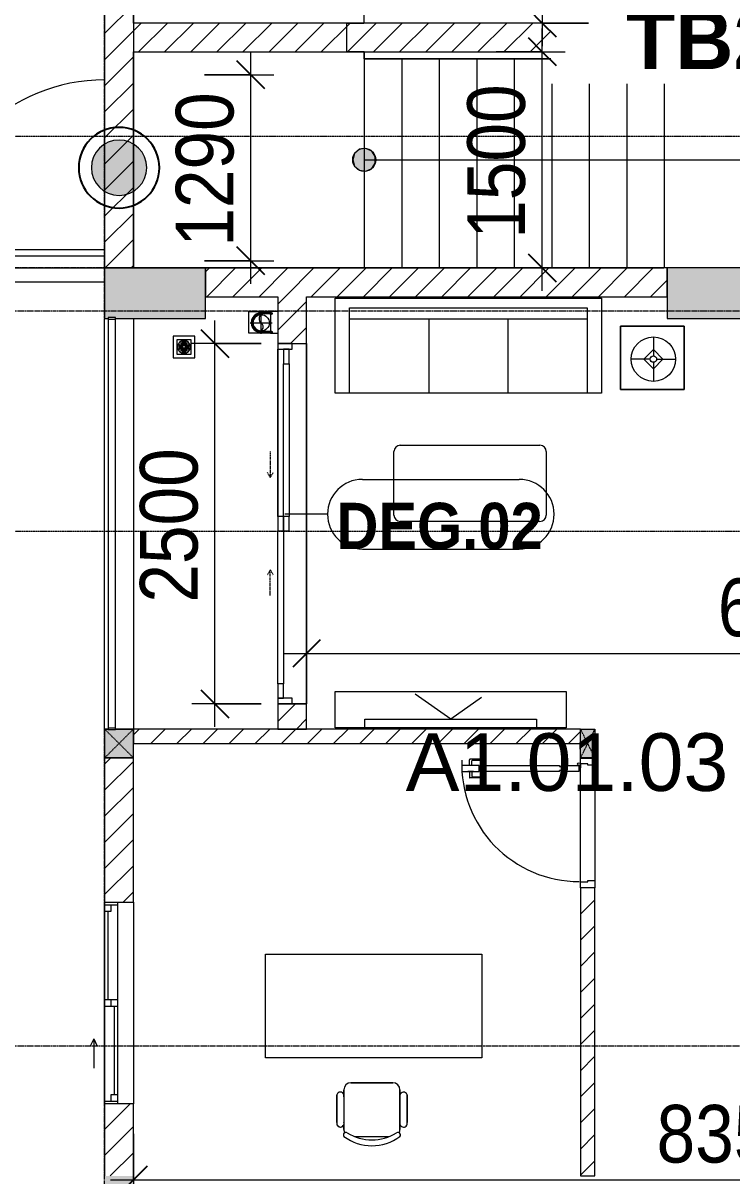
# Model space of a CAD drawing. Header units: millimetres. Extents: x 962 to 241049, y -15958 to 84407.
# Drawn here: x 96266 to 101181, y 27537 to 35536 of the extents above; entities that cross this region are included whole.
import ezdxf

# ---------------------------------------------------------------- set-up
doc = ezdxf.new("R2010")
doc.units = ezdxf.units.MM
for name, pattern in [('Dash', [6, 3, -3]), ('Dash Dot 3_16_', [7.9375, 4.7625, -1.5875, 0, -1.5875]), ('Grid Line', [22.225, 12.7, -3.175, 3.175, -3.175]), ('IMPORT-CENTER _3_', [10.16, 6.35, -1.27, 1.27, -1.27]), ('Overhead', [3.96875, 2.38125, -1.5875])]:
    doc.linetypes.add(name, pattern=pattern)
for name, color, linetype, lineweight in [('0-1', 7, 'Continuous', 5), ('A-ANNO-DIMS', 211, 'Continuous', 9), ('A-ANNO-DIMS-160', 211, 'Continuous', 9), ('A-ANNO-NOTE', 131, 'Continuous', 9), ('A-ANNO-NOTE-1', 131, 'Continuous', 25), ('A-AREA-IDEN', 2, 'Continuous', 9), ('A-DETL-GENF-1', 9, 'Continuous', 9), ('A-DETL-GENF-2', 1, 'Continuous', 9), ('A-DOOR', 31, 'Continuous', 9), ('A-DOOR-1', 254, 'Continuous', 9), ('A-DOOR-2', 9, 'Continuous', 9), ('A-DOOR-3', 1, 'Continuous', 9), ('A-DOOR-FRAM', 31, 'Continuous', 9), ('A-DOOR-HDLN', 31, 'Dash', 9), ('A-DOOR-IDEN', 31, 'Continuous', 9), ('A-FLOR', 192, 'Continuous', 9), ('A-FLOR-2', 9, 'Continuous', 9), ('A-FLOR-HRAL', 11, 'Continuous', 9), ('A-GLAZ', 151, 'Continuous', 9), ('A-WALL', 113, 'Continuous', 9), ('A-WALL-1', 253, 'Continuous', 18), ('A-WALL-2', 9, 'Continuous', 9), ('A-WALL-3', 113, 'Continuous', 18), ('A-WALL-PATT-1', 10, 'Continuous', 9), ('A-WALL-PATT-2', 111, 'Continuous', 9), ('G-ANNO-SYMB-1', 111, 'Dash Dot 3_16_', 18), ('G-ANNO-TEXT-1', 7, 'Continuous', 9), ('G-IMPT', 8, 'Continuous', 9), ('G-IMPT-2', 8, 'IMPORT-CENTER _3_', 9), ('I-FURN', 30, 'Continuous', 9), ('I-FURN-1', 254, 'Continuous', 9), ('M-EQPM', 50, 'Continuous', 9), ('S-COLS', 52, 'Continuous', 9), ('S-COLS-1', 52, 'Continuous', 5), ('S-COLS-2', 7, 'Continuous', 18), ('S-COLS-4', 254, 'Continuous', 9), ('S-COLS-5', 253, 'Continuous', 18), ('S-COLS-6', 52, 'Continuous', 18), ('S-COLS-7', 52, 'Dash', 9), ('S-COLS-HDLN', 52, 'Dash', 9), ('S-COLS-HDLN-1', 9, 'Dash', 9), ('S-GRID-1', 1, 'Grid Line', 9), ('S-STRS', 31, 'Continuous', 9), ('S-STRS-ANNO', 31, 'Continuous', 9), ('S-STRS-MBND', 31, 'Overhead', 9)]:
    doc.layers.add(name, color=color, linetype=linetype, lineweight=lineweight)
doc.styles.add('Arial_11', font='arial_0.ttf', dxfattribs={"height": 400})
doc.styles.add('Arial_B_4', font='arialbd_0.ttf', dxfattribs={"height": 400})
doc.styles.add('Arial_B_5', font='arialbd_0.ttf', dxfattribs={"width": 0.9, "height": 320})
doc.styles.add('UTM Avo', font='UTM Avo.ttf', dxfattribs={"width": 0.9, "height": 400})
doc.dimstyles.new('1_Dim_chi_tiet_2_5', dxfattribs={"dimscale": 304.8, "dimtxt": 399.720379, "dimasz": 0.629921, "dimexe": 0.524934, "dimexo": 0.0625, "dimgap": 0.052493, "dimtad": 1, "dimdec": 0, "dimrnd": 5, "dimzin": 0, "dimdsep": 46, "dimtxsty": 'UTM Avo', "dimblk1": 'OBLIQUE', "dimblk2": 'OBLIQUE', "dimsah": 1, "dimcen": 0.09, "dimdle": 0.524934, "dimazin": 0, "dimtfac": 1, "dimtdec": 4, "dimtix": 1, "dimtmove": 0, "dimatfit": 3, "dimfxl": 1.049869, "dimfxlon": 1, "dimtvp": 1, "dimtolj": 1, "dimtzin": 0, "dimarcsym": 2})
doc.dimstyles.new('1_Dim_chi_tiet_2_5_1', dxfattribs={"dimscale": 304.8, "dimtxt": 399.720379, "dimasz": 0.629921, "dimexe": 0.524934, "dimexo": 0.0625, "dimgap": 0.052493, "dimtad": 1, "dimdec": 0, "dimrnd": 5, "dimzin": 0, "dimdsep": 46, "dimtxsty": 'UTM Avo', "dimblk1": 'OBLIQUE', "dimblk2": 'OBLIQUE', "dimsah": 1, "dimcen": 0.09, "dimdle": 0.524934, "dimazin": 0, "dimtfac": 1, "dimtdec": 4, "dimtix": 1, "dimtmove": 0, "dimatfit": 3, "dimfxl": 1.049869, "dimfxlon": 1, "dimtvp": 1, "dimtolj": 1, "dimtzin": 0, "dimarcsym": 2})
pattern_1 = [(45, (0, 0), (-90.50967, 90.50967), [])]
pattern_2 = [(45, (63179.03, 0), (-90.50967, 90.50967), [])]

# ---------------------------------------------------------------- blocks, each defined once
blk = doc.blocks.new('NCV_TKTC_KET CAU_rvt-1-TKCS_MB TẦNG 1')
at = {"layer": 'S-COLS-1'}
for points in [[(34352.6, 33486.9), (34352.6, 33836.9), (33652.6, 33836.9), (33652.6, 33486.9), (33677.6, 33486.9), (33677.6, 33491.9), (33727.6, 33491.9), (33727.6, 33486.9)], [(38852.6, 33486.9), (38852.6, 33836.9), (37552.6, 33836.9), (37552.6, 33486.9), (38383.3, 33486.9)]]:
    blk.add_hatch(color=256, dxfattribs=at).paths.add_polyline_path(points)
at = {"layer": 'S-COLS-2'}
for p, q in [((33652.6, 33836.9), (33652.6, 33486.9)), ((34352.6, 33836.9), (33652.6, 33836.9)), ((34352.6, 33486.9), (34352.6, 33836.9)), ((37552.6, 33836.9), (37552.6, 33486.9)), ((38852.6, 33836.9), (37552.6, 33836.9)), ((33652.6, 33486.9), (33677.6, 33486.9)), ((33727.6, 33486.9), (34352.6, 33486.9)), ((37552.6, 33486.9), (38852.6, 33486.9))]:
    blk.add_line(p, q, dxfattribs=at)
blk = doc.blocks.new('DOOR_CW_01 CANH MO-PANEL KINH - DIW_01-900x2200-CỬA GỖ VÂN LAMINATE-553375-TKCS_MB TẦNG 1')
at = {"layer": 'A-DETL-GENF-1'}
for p, q in [((-397, -182), (-397, -62)), ((-397, -62), (-357, -62)), ((-357, -62), (-357, -182)), ((-357, -182), (-397, -182)), ((-397, -196), (-391, -196)), ((-397, -738), (-397, -196)), ((-391, -196), (-391, -182)), ((-391, -182), (-363, -182)), ((-363, -182), (-363, -196)), ((-357, -196), (-363, -196)), ((-357, -196), (-357, -738)), ((-433.9, -711.2), (-427.3, -715.8)), ((-320.1, -711.2), (-326.7, -715.8)), ((-442, -737), (-442, -816.5)), ((-434, -799.5), (-434, -737)), ((-399, -792.2), (-399, -831.8)), ((-397, -792.2), (-399, -792.2)), ((-397, -738), (-391, -738)), ((-357, -752), (-397, -752)), ((-397, -752), (-397, -872)), ((-397, -792.2), (-397, -831.8)), ((-391, -752), (-391, -738)), ((-363, -752), (-391, -752)), ((-357, -738), (-363, -738)), ((-363, -738), (-363, -752)), ((-357, -872), (-357, -752)), ((-357, -792.2), (-357, -831.8)), ((-357, -792.2), (-355, -792.2)), ((-355, -792.2), (-355, -831.8)), ((-320, -799.5), (-320, -737)), ((-312, -737), (-312, -816.5)), ((-399, -820.5), (-438, -820.5)), ((-399, -803.5), (-430, -803.5)), ((-399, -831.8), (-397, -831.8)), ((-397, -872), (-357, -872)), ((-355, -831.8), (-357, -831.8)), ((-355, -803.5), (-324, -803.5)), ((-355, -820.5), (-316, -820.5))]:
    blk.add_line(p, q, dxfattribs=at)
blk.add_circle((-407, -60), 10, dxfattribs=at)
for centre, radius, start, end in [((-407, -60), 814, 268, 0), ((-397, -737), 45, 145, 180), ((-397, -737), 37, 145, 180), ((-357, -737), 37, 0, 35), ((-357, -737), 45, 360, 35), ((-430, -799.5), 4, 180, 270), ((-324, -799.5), 4, 270, 0), ((-438, -816.5), 4, 180, 270), ((-316, -816.5), 4, 270, 0)]:
    blk.add_arc(centre, radius, start, end, dxfattribs=at)
at = {"layer": 'A-DOOR-2'}
for p, q in [((-450, -50), (-450, 50)), ((-450, 50), (-400, 50)), ((-400, 50), (-400, 0)), ((400, 0), (400, 50)), ((400, 50), (450, 50)), ((450, 50), (450, -50)), ((-410, -50), (-450, -50)), ((-410, 0), (-410, -50)), ((-400, 0), (-410, 0)), ((-407, -50), (-382, -50)), ((410, 0), (400, 0)), ((410, -50), (410, 0)), ((450, -50), (410, -50))]:
    blk.add_line(p, q, dxfattribs=at)
blk = doc.blocks.new('BAN LV A - BAN LV A_dwg_ban hoc2-348006-TKCS_MB TẦNG 1')
at = {"layer": 'I-FURN'}
for p, q in [((145.8, 437.4), (-145.8, 437.4)), ((-243, 354.4), (-243, 162)), ((-194.4, 388.8), (-194.4, 113.4)), ((194.4, 113.4), (194.4, 388.8)), ((194.4, 351.4), (194.4, 150.8)), ((243.7, 162), (243.7, 354.4)), ((-120.5, 64.8), (120.5, 64.8))]:
    blk.add_line(p, q, dxfattribs=at)
at = {"layer": 'I-FURN', "flags": 128}
blk.add_lwpolyline([(-737.8, 610.5), (-737.8, 1330.5), (-154.9, 1330.5), (762.2, 1330.5), (762.2, 610.5)], close=True, dxfattribs=at)
at = {"layer": 'I-FURN'}
for centre, radius, start, end in [((-145.8, 388.8), 48.6, 90, 180), ((145.8, 388.8), 48.6, 360, 90), ((-218.7, 347.3), 25.3, 343.7398, 163.7398), ((219.4, 347.3), 25.3, 16.2602, 170.70537), ((-218.7, 154.9), 25.3, 163.7398, 16.2602), ((219.4, 154.9), 25.3, 189.29463, 16.2602), ((-180.2, 75.4), 17.8, 57.97259, 216.69006), ((-145.8, 113.4), 48.6, 180, 207.58444), ((0, 359.3), 318.2, 237.57575, 302.42425), ((180.2, 75.4), 17.8, 323.30994, 122.02741), ((145.8, 113.4), 48.6, 332.41556, 0), ((0, 324), 324, 233.1301, 306.8699)]:
    blk.add_arc(centre, radius, start, end, dxfattribs=at)
blk = doc.blocks.new('BAN LV A - BAN LV A_dwg-348005-TKCS_MB TẦNG 1')
at = {"extrusion": (0, 0, -1), "zscale": -1, "rotation": 180}
blk.add_blockref('BAN LV A - BAN LV A_dwg_ban hoc2-348006-TKCS_MB TẦNG 1', (-729, 1383.7), dxfattribs=at)
blk = doc.blocks.new('BAN LV A - BAN LV A-401069-TKCS_MB TẦNG 1')
at = {"layer": 'I-FURN-1'}
for p, q in [((-8.8, -53.2), (1491.2, -53.2)), ((-8.8, -773.2), (-8.8, -53.2)), ((1491.2, -53.2), (1491.2, -773.2)), ((1491.2, -773.2), (-8.8, -773.2)), ((583.2, -946.3), (874.8, -946.3)), ((486, -1221.7), (486, -1029.3)), ((534.6, -1029.3), (534.6, -994.9)), ((923.4, -994.9), (923.4, -1032.3)), ((972.7, -1029.3), (972.7, -1221.7)), ((534.6, -1270.3), (534.6, -1235.9)), ((923.4, -1232.9), (923.4, -1270.3))]:
    blk.add_line(p, q, dxfattribs=at)
for centre, radius, start, end in [((583.2, -994.9), 48.6, 90, 180), ((874.8, -994.9), 48.6, 0, 90), ((510.3, -1036.4), 25.3, 16.2602, 163.7398), ((948.4, -1036.4), 25.3, 16.2602, 170.70537), ((510.3, -1228.8), 25.3, 163.7398, 343.7398), ((583.2, -1270.3), 48.6, 180, 207.58444), ((874.8, -1270.3), 48.6, 332.41556, 0), ((948.4, -1228.8), 25.3, 189.29463, 16.2602), ((548.9, -1308.3), 17.8, 119.40397, 216.69006), ((729, -1059.7), 324, 233.1301, 306.8699), ((909.2, -1308.3), 17.8, 323.30994, 60.59603)]:
    blk.add_arc(centre, radius, start, end, dxfattribs=at)
at = {"extrusion": (0, 0, -1), "zscale": -1, "rotation": 180}
blk.add_blockref('BAN LV A - BAN LV A_dwg-348005-TKCS_MB TẦNG 1', (0, 0), dxfattribs=at)
blk = doc.blocks.new('G1_SOF - BO TRU - 100x200-746114-TKCS_MB TẦNG 1')
at = {"layer": 'S-COLS'}
blk.add_hatch(color=256, dxfattribs=at).paths.add_polyline_path([(-50, -100), (50, -100), (50, 100), (-50, 100)])
at = {"layer": 'S-COLS-5'}
for p, q in [((-50, 100), (50, 100)), ((-50, -100), (-50, 100)), ((50, 100), (50, -100)), ((50, -100), (-50, -100))]:
    blk.add_line(p, q, dxfattribs=at)
at = {"layer": 'S-COLS-HDLN-1'}
for p, q in [((50, -100), (-50, 100)), ((-50, -100), (50, 100))]:
    blk.add_line(p, q, dxfattribs=at)
blk = doc.blocks.new('LOBBY_SOFA_1 - LOBBY_SOFA_1-851489-TKCS_MB TẦNG 1')
at = {"layer": 'I-FURN'}
for p, q in [((-2128.3, 1548.5), (-1160.3, 1548.5)), ((-2172.3, 1064.5), (-2172.3, 1504.5)), ((-1116.3, 1504.5), (-1116.3, 1064.5)), ((-1160.3, 1020.5), (-2128.3, 1020.5)), ((-2556, 660), (-708, 660)), ((-2556, 0), (-2556, 660)), ((-2457, 66), (-2457, 660)), ((-1907, 143), (-1907, 660)), ((-1357, 143), (-1357, 660)), ((-807, 660), (-807, 66)), ((-708, 660), (-708, 0)), ((-2688.2, 633.5), (-3128.2, 633.5)), ((-3128.2, 633.5), (-3128.2, 193.5)), ((-2915.4, 445), (-2915.4, 577)), ((-2688.2, 193.5), (-2688.2, 633.5)), ((-2981.4, 423), (-2915.4, 489)), ((-2915.4, 489), (-2849.4, 423)), ((-2937.4, 423), (-3069.4, 423)), ((-2915.4, 357), (-2981.4, 423)), ((-2849.4, 423), (-2915.4, 357)), ((-2915.4, 269), (-2915.4, 401)), ((-2893.4, 423), (-2761.4, 423)), ((-3128.2, 193.5), (-2688.2, 193.5)), ((-807, 143), (-2457, 143)), ((-708, 0), (-2556, 0)), ((-807, 66), (-2457, 66))]:
    blk.add_line(p, q, dxfattribs=at)
for radius in [154, 22]:
    blk.add_circle((-2915.4, 423), radius, dxfattribs=at)
for centre, start, end in [((-2128.3, 1504.5), 90, 180), ((-1160.3, 1504.5), 0, 90), ((-2128.3, 1064.5), 180, 270), ((-1160.3, 1064.5), 270, 0)]:
    blk.add_arc(centre, 44, start, end, dxfattribs=at)
at = {"layer": 'I-FURN-1'}
for p, q in [((-2128.3, 1548.5), (-1160.3, 1548.5)), ((-2172.3, 1064.5), (-2172.3, 1504.5)), ((-1116.3, 1504.5), (-1116.3, 1064.5)), ((-1160.3, 1020.5), (-2128.3, 1020.5)), ((-2556, 660), (-708, 660)), ((-2556, 0), (-2556, 660)), ((-708, 660), (-708, 0)), ((-3128.2, 633.5), (-2688.2, 633.5)), ((-3128.2, 193.5), (-3128.2, 633.5)), ((-2688.2, 633.5), (-2688.2, 193.5)), ((-2688.2, 193.5), (-3128.2, 193.5)), ((-708, 0), (-2556, 0))]:
    blk.add_line(p, q, dxfattribs=at)
for centre, start, end in [((-2128.3, 1504.5), 90, 180), ((-1160.3, 1504.5), 0, 90), ((-2128.3, 1064.5), 180, 270), ((-1160.3, 1064.5), 270, 0)]:
    blk.add_arc(centre, 44, start, end, dxfattribs=at)
blk = doc.blocks.new('RES_BAN AN - RES_BAN AN-850636-TKCS_MB TẦNG 1')
at = {"layer": 'I-FURN-1'}
for p, q in [((0, 250), (1600, 250)), ((0, 0), (0, 250)), ((1600, 250), (1600, 0)), ((1600, 0), (0, 0))]:
    blk.add_line(p, q, dxfattribs=at)
blk = doc.blocks.new('KE TIVI-2 - KE TIVI-2-850637-TKCS_MB TẦNG 1')
at = {"layer": 'I-FURN-1'}
for p, q in [((0, 60), (-245.7, 232.1)), ((213, 209.1), (0, 60)), ((-595.6, 60), (595.6, 60)), ((-595.6, 0), (-595.6, 60)), ((595.6, 0), (-595.6, 0)), ((595.6, 60), (595.6, 0))]:
    blk.add_line(p, q, dxfattribs=at)
blk = doc.blocks.new('NCV_TKTC_TANG 1_rvt-1-TKCS_MB TẦNG 1')
at = {"layer": 'A-WALL-PATT-1'}
h = blk.add_hatch(dxfattribs=at)
h.set_pattern_fill('FP_1', color=256, style=0, pattern_type=2)
h.set_pattern_definition(pattern_1)
h.paths.add_polyline_path([(33852.6, 30536.9), (36952.6, 30536.9), (36952.6, 30636.9), (33852.6, 30636.9)])
h = blk.add_hatch(dxfattribs=at)
h.set_pattern_fill('FP_1', color=256, style=0, pattern_type=2)
h.set_pattern_definition(pattern_1)
h.paths.add_polyline_path([(37052.6, 27537.4), (37052.6, 29536.5), (36952.6, 29536.5), (36952.6, 27537.4)])
at = {"layer": 'A-FLOR-2'}
for p, q in [((35052.6, 33312.4), (35052.6, 30812.4)), ((35052.6, 30813.1), (35052.6, 33312.4)), ((34852.6, 33272.4), (34852.6, 32112.4)), ((34952.6, 30813.1), (35052.6, 30813.1)), ((36952.6, 29576.5), (36952.6, 30396.5)), ((37052.6, 30386.5), (37052.6, 29586.5))]:
    blk.add_line(p, q, dxfattribs=at)
at = {"layer": 'A-WALL-1'}
for p, q in [((36952.6, 30636.9), (33852.6, 30636.9)), ((33852.6, 30636.9), (33852.6, 30536.9)), ((33852.6, 30536.9), (36952.6, 30536.9)), ((36952.6, 30436.5), (37052.6, 30436.5)), ((37052.6, 29536.5), (36952.6, 29536.5)), ((36952.6, 29536.5), (36952.6, 27537.4)), ((37052.6, 27537.4), (37052.6, 29536.5)), ((36952.6, 27537.4), (37052.6, 27537.4))]:
    blk.add_line(p, q, dxfattribs=at)
at = {"layer": 'A-WALL-2'}
for p, q in [((36952.6, 29576.5), (36952.6, 30396.5)), ((37052.6, 30386.5), (37052.6, 29586.5))]:
    blk.add_line(p, q, dxfattribs=at)
at = {"layer": 'A-DOOR-1', "rotation": 270.0000000000007}
blk.add_blockref('DOOR_CW_01 CANH MO-PANEL KINH - DIW_01-900x2200-CỬA GỖ VÂN LAMINATE-553375-TKCS_MB TẦNG 1', (37002.6, 29986.5), dxfattribs=at)
at = {"layer": 'I-FURN-1', "rotation": 180}
blk.add_blockref('LOBBY_SOFA_1 - LOBBY_SOFA_1-851489-TKCS_MB TẦNG 1', (34542.6, 33626.9), dxfattribs=at)
at = {"layer": 'I-FURN-1'}
for name, p in [('RES_BAN AN - RES_BAN AN-850636-TKCS_MB TẦNG 1', (35252.2, 30646.9)), ('KE TIVI-2 - KE TIVI-2-850637-TKCS_MB TẦNG 1', (36052.2, 30646.9)), ('BAN LV A - BAN LV A-401069-TKCS_MB TẦNG 1', (34776.9, 29129.7))]:
    blk.add_blockref(name, p, dxfattribs=at)
at = {"layer": 'S-COLS-4'}
blk.add_blockref('G1_SOF - BO TRU - 100x200-746114-TKCS_MB TẦNG 1', (37002.6, 30536.9), dxfattribs=at)
blk = doc.blocks.new('1_FAMILY RVT - W01-WxH 1400x1400xmm-411185-TKCS_MB TẦNG 1')
at = {"layer": 'A-GLAZ'}
for p, q in [((-700, 103.81), (700, 103.81)), ((-700, -96.19), (-700, 103.81)), ((700, 103.81), (700, -96.19)), ((-700, -7.29), (-680.95, -7.29)), ((-680.95, -7.29), (-22.225, -7.29)), ((-680.95, -96.19), (-680.95, -7.29)), ((-636.5, -51.74), (-680.95, -51.74)), ((-636.5, -96.19), (-636.5, -51.74)), ((-636.5, -73.965), (-22.225, -73.965)), ((-22.225, -7.29), (22.225, -7.29)), ((-22.225, -7.29), (-22.225, -96.19)), ((22.225, -51.74), (-22.225, -51.74)), ((22.225, -7.29), (636.5, -7.29)), ((22.225, -96.19), (22.225, -7.29)), ((22.225, -29.515), (636.5, -29.515)), ((636.5, -7.29), (700, -7.29)), ((636.5, -51.74), (636.5, -7.29)), ((680.95, -51.74), (636.5, -51.74)), ((680.95, -96.19), (680.95, -7.29)), ((700, -96.19), (-700, -96.19)), ((-700, -96.19), (-636.5, -96.19)), ((-636.5, -96.19), (-22.225, -96.19)), ((-22.225, -96.19), (22.225, -96.19)), ((22.225, -96.19), (680.95, -96.19)), ((248.4, -172.39), (299.2, -146.99)), ((680.95, -96.19), (700, -96.19)), ((248.4, -172.39), (299.2, -197.79)), ((248.4, -172.39), (451.6, -172.39))]:
    blk.add_line(p, q, dxfattribs=at)
blk = doc.blocks.new('FD_01 - FD_01-1200x2200mm-1787918-TKCS_MB TẦNG 1')
at = {"layer": 'A-DETL-GENF-2'}
for p, q in [((570, -100), (570, -1320)), ((610, -1320), (610, -100)), ((570, -1320), (610, -1320))]:
    blk.add_line(p, q, dxfattribs=at)
blk.add_arc((610, -100), 1220, 180, 268.12111, dxfattribs=at)
blk = doc.blocks.new('Top Rail Type - Top Rail_Internal_-950603-TKCS_MB TẦNG 1')
at = {"layer": 'A-FLOR-HRAL'}
for p, q in [((35452.6, 35286.5), (35452.6, 35335.6)), ((37458, 35286.5), (35452.6, 35286.5))]:
    blk.add_line(p, q, dxfattribs=at)
blk = doc.blocks.new('Top Rail Type - Top Rail_Internal_-V117-TKCS_MB TẦNG 1')
at = {"layer": 'A-FLOR-HRAL'}
for p, q in [((36818.8, 35586), (36842.1, 35536)), ((37458, 35586), (36818.8, 35586)), ((37458, 35536), (36842.1, 35536)), ((37583, 35586), (37458, 35586)), ((37533, 35536), (37458, 35536)), ((37533, 35461), (37533, 35536)), ((37583, 35461), (37583, 35586)), ((37533, 35336.5), (37533, 35461)), ((37583, 35286.5), (37583, 35461)), ((35452.6, 35335.6), (35452.6, 35286.5)), ((35452.6, 35286.5), (37458, 35286.5)), ((37458, 35336.5), (37533, 35336.5)), ((37458, 35286.5), (37583, 35286.5))]:
    blk.add_line(p, q, dxfattribs=at)
blk = doc.blocks.new('Railing - 50 x 10mm-1251311-TKCS_MB TẦNG 1')
at = {"layer": 'A-FLOR-HRAL'}
for p, q in [((25, 5), (-25, 5)), ((-25, 5), (-25, -5)), ((25, -5), (25, 5)), ((-25, -5), (25, -5))]:
    blk.add_line(p, q, dxfattribs=at)
blk = doc.blocks.new('Railing - Railing-1598336-TKCS_MB TẦNG 1')
at = {"layer": 'A-FLOR-HRAL'}
for p, q in [((33677.6, 33481.9), (33677.6, 30644)), ((33727.6, 30644), (33727.6, 33481.9))]:
    blk.add_line(p, q, dxfattribs=at)
for p in [(33702.6, 33486.9), (33702.6, 30639)]:
    blk.add_blockref('Railing - 50 x 10mm-1251311-TKCS_MB TẦNG 1', p)
blk = doc.blocks.new('TKTC_XREF_251221_MB TANG 1 - TKTC_XREF_260130_MB TANG 1_dwg_THU NUOC - THU NUOC-444531-TKCS_MB TẦNG 1-4202120-TKCS_MB TẦNG 1')
at = {"layer": 'M-EQPM'}
for p, q in [((-23.3, 10.8), (40.9, 10.8)), ((40.9, 4.8), (-23.3, 4.8)), ((-11, 23.3), (28.5, 23.3)), ((28.5, 17.3), (-11, 17.3)), ((-1.1, 35.6), (18.5, 35.6)), ((18.5, 29.6), (-1.1, 29.6)), ((-23.3, -13.6), (40.9, -13.6)), ((40.9, -19.6), (-23.3, -19.6)), ((-11, -26.1), (28.5, -26.1)), ((28.5, -32.1), (-11, -32.1)), ((-1.1, -38.5), (18.5, -38.5)), ((18.5, -44.5), (-1.1, -44.5))]:
    blk.add_line(p, q, dxfattribs=at)
at = {"layer": 'M-EQPM', "flags": 128}
for points in [[(83.7, -79.4), (83.7, 70.6), (-66.3, 70.6), (-66.3, -79.4)], [(58.7, -54.4), (58.7, 45.6), (-41.3, 45.6), (-41.3, -54.4)]]:
    blk.add_lwpolyline(points, close=True, dxfattribs=at)
for points in [[(-23.3, -1.2), (0.7, -1.2), (0.7, -7.2), (-23.3, -7.2)], [(40.9, -7.2), (16.7, -7.2), (16.7, -1.2), (40.9, -1.2)]]:
    blk.add_lwpolyline(points, dxfattribs=at)
at = {"layer": 'M-EQPM'}
for centre, radius, start, end in [((8.7, -4.4), 45, 360, 180), ((8.7, -4.4), 45, 360, 180), ((-23.3, 7.8), 3, 90, 270), ((-11, 20.3), 3, 90, 270), ((-1.1, 32.6), 3, 90, 270), ((18.5, 32.6), 3, 270, 90), ((28.5, 20.3), 3, 270, 90), ((40.9, 7.8), 3, 270, 90), ((8.7, -4.4), 45, 180, 360), ((8.7, -4.4), 45, 180, 360), ((-23.3, -4.2), 3, 90, 270), ((-23.3, -16.6), 3, 90, 270), ((-11, -29.1), 3, 90, 270), ((-1.1, -41.5), 3, 90, 270), ((18.5, -41.5), 3, 270, 90), ((28.5, -29.1), 3, 270, 90), ((40.9, -4.2), 3, 270, 90), ((40.9, -16.6), 3, 270, 90)]:
    blk.add_arc(centre, radius, start, end, dxfattribs=at)
blk = doc.blocks.new('TKTC_XREF_251221_MB TANG 1 - TKTC_XREF_260130_MB TANG 1_dwg_CUM U_DN100-4202112-TKCS_MB TẦNG 1')
at = {"layer": 'G-IMPT'}
blk.add_hatch(color=256, dxfattribs=at).paths.add_polyline_path([(0, 61), (0, 57), (14.8, 55.1), (28.5, 49.4), (40.3, 40.3), (49.4, 28.5), (55.1, 14.8), (57, 0), (55.1, -14.8), (49.4, -28.5), (40.3, -40.3), (28.5, -49.4), (14.8, -55.1), (0, -57), (0, -61), (15.8, -58.9), (30.5, -52.8), (43.1, -43.1), (52.8, -30.5), (59.7, -9.6), (61, 0), (58.9, 15.8), (52.8, 30.5), (43.1, 43.1), (30.5, 52.8), (15.8, 58.9)])
for p, q in [((-79.1, 66.6), (-79.1, 63.4)), ((-76.6, 66.6), (-76.6, 63.4)), ((-74.6, 66.6), (-74.6, 63.4)), ((-72.7, 69.3), (-72.7, 60.7)), ((-66.9, 67.9), (-71.7, 67.9)), ((-66.9, 62.1), (-71.7, 62.1)), ((-65, 69), (0, 69)), ((-79.1, -63.4), (-79.1, -66.6)), ((-76.6, -63.4), (-76.6, -66.6)), ((-74.6, -63.4), (-74.6, -66.6)), ((-72.7, -60.7), (-72.7, -69.3)), ((-66.9, -62.1), (-71.7, -62.1)), ((-66.9, -67.9), (-71.7, -67.9)), ((-65, -69), (0, -69))]:
    blk.add_line(p, q, dxfattribs=at)
at = {"layer": 'G-IMPT', "flags": 128}
for points in [[(-72.7, 67.6), (-78.1, 67.6), (-78.1, 62.4), (-72.7, 62.4)], [(-71.7, 59.2), (-66.9, 59.2), (-66.9, 70.8), (-71.7, 70.8)], [(-66.9, 70.8), (-66.9, 72.7), (-65, 72.7), (-65, 57.3), (-66.9, 57.3), (-66.9, 59.2)], [(-65, 61), (0, 61), (0, 57)], [(-72.7, -62.4), (-78.1, -62.4), (-78.1, -67.6), (-72.7, -67.6)], [(-71.7, -70.8), (-66.9, -70.8), (-66.9, -59.2), (-71.7, -59.2)], [(-66.9, -59.2), (-66.9, -57.3), (-65, -57.3), (-65, -72.7), (-66.9, -72.7), (-66.9, -70.8)], [(-65, -61), (0, -61), (0, -57)]]:
    blk.add_lwpolyline(points, dxfattribs=at)
at = {"layer": 'G-IMPT'}
for centre, radius, start, end in [((-78.1, 66.6), 0.96, 90, 180), ((-78.1, 63.4), 0.96, 180, 270), ((-71.1, 69.3), 1.56, 112.61986, 247.38014), ((-67.9, 65), 4.8, 143.1301, 216.8699), ((-71.1, 60.7), 1.56, 112.61986, 247.38014), ((0, 0), 69, 270, 90), ((0, 0), 61, 270, 90), ((0, 0), 57, 270, 90), ((-78.1, -63.4), 0.96, 90, 180), ((-78.1, -66.6), 0.96, 180, 270), ((-71.1, -60.7), 1.56, 112.61986, 247.38014), ((-67.9, -65), 4.8, 143.1301, 216.8699), ((-71.1, -69.3), 1.56, 112.61986, 247.38014)]:
    blk.add_arc(centre, radius, start, end, dxfattribs=at)
blk = doc.blocks.new('TKTC_XREF_251221_MB TANG 1 - TKTC_XREF_260130_MB TANG 1_dwg_$cc-4202125-TKCS_MB TẦNG 1')
at = {"layer": 'G-IMPT'}
blk.add_circle((0, 0), 0.5, dxfattribs=at)
for centre, radius, start, end in [((0, 0), 0.5, 90, 270), ((0.188, 0.25), 0.313, 126.8699, 233.1301), ((-0.188, -0.25), 0.313, 306.8699, 53.1301)]:
    blk.add_arc(centre, radius, start, end, dxfattribs=at)
at = {"layer": 'G-IMPT-2'}
for p, q in [((-0.673, 0), (0.673, 0)), ((0, -0.673), (0, 0.673))]:
    blk.add_line(p, q, dxfattribs=at)
blk = doc.blocks.new('TKTC_XREF_251221_MB TANG 1 - TKTC_XREF_260130_MB TANG 1_dwg-4202109-TKCS_MB TẦNG 1')
at = {"layer": 'G-IMPT', "flags": 128}
blk.add_lwpolyline([(-168349, -367962.4), (-168498.7, -367962.4), (-168498.7, -367812), (-168349, -367812)], close=True, dxfattribs=at)
blk.add_lwpolyline([(-168299.1, -367811.9), (-168348.9, -367812.2), (-168348.9, -367962.6), (-168299.1, -367962.3)], dxfattribs=at)
for name, p, xscale, yscale, zscale, rotation in [('TKTC_XREF_251221_MB TANG 1 - TKTC_XREF_260130_MB TANG 1_dwg_$cc-4202125-TKCS_MB TẦNG 1', (-168413.9, -367890.9), 113.7150000000073, 113.7150000000073, 113.7150000000073, 359.9990086636432), ('TKTC_XREF_251221_MB TANG 1 - TKTC_XREF_260130_MB TANG 1_dwg_CUM U_DN100-4202112-TKCS_MB TẦNG 1', (-168413.9, -367890), 0.9975000000000006, 0.9975000000000006, 0.9975000000000006, 180.000991338195)]:
    blk.add_blockref(name, p, dxfattribs=dict(xscale=xscale, yscale=yscale, zscale=zscale, rotation=rotation))
blk.add_blockref('TKTC_XREF_251221_MB TANG 1 - TKTC_XREF_260130_MB TANG 1_dwg_THU NUOC - THU NUOC-444531-TKCS_MB TẦNG 1-4202120-TKCS_MB TẦNG 1', (-168957.9, -368053.7))
blk = doc.blocks.new('TKTC_XREF_251221_MB TANG 1 - TKTC_XREF_251221_MB TANG 1-2038492-TKCS_MB TẦNG 1')
blk.add_blockref('TKTC_XREF_251221_MB TANG 1 - TKTC_XREF_260130_MB TANG 1_dwg-4202109-TKCS_MB TẦNG 1', (169499.1, 384109.7))
blk = doc.blocks.new('G1_SOF - BO TRU - 200x200-3050151-TKCS_MB TẦNG 1')
at = {"layer": 'S-COLS-HDLN'}
for p, q in [((-100, 100), (100, -100)), ((100, 100), (-100, -100))]:
    blk.add_line(p, q, dxfattribs=at)
blk = doc.blocks.new('DEG_02-DEG_03 - DEG_02-2500x2400mm-CỬA ĐI 02 CÁNH TRƯỢT-625766-TKCS_MB TẦNG 1')
at = {"layer": 'A-DOOR'}
for p, q in [((-1110, 100), (-1210, 100)), ((-1210, 100), (-1210, 60)), ((-1110, 60), (-1110, 100)), ((-1110, 100), (-50, 100)), ((50, 100), (-50, 100)), ((-50, 100), (-50, 60)), ((50, 60), (50, 100)), ((-1210, 60), (-1110, 60)), ((-50, 60), (-1110, 60)), ((50, 60), (-50, 60)), ((-50, 60), (-50, 20)), ((-50, 60), (50, 60)), ((-50, 20), (50, 20)), ((50, 20), (50, 60)), ((50, 60), (1110, 60)), ((1110, 20), (50, 20)), ((1210, 60), (1110, 60)), ((1110, 60), (1110, 20)), ((1110, 20), (1210, 20)), ((1210, 20), (1210, 60))]:
    blk.add_line(p, q, dxfattribs=at)
at = {"layer": 'A-DOOR-FRAM'}
for p, q in [((-1210, 100), (-1250, 100)), ((-1250, 100), (-1250, 0)), ((-1210, 0), (-1210, 100)), ((1250, 100), (1210, 100)), ((1210, 100), (1210, 0)), ((1250, 0), (1250, 100)), ((-1250, 0), (-1210, 0)), ((1210, 0), (1250, 0))]:
    blk.add_line(p, q, dxfattribs=at)
at = {"layer": 'A-DOOR-HDLN'}
for p, q in [((-320.4, 151.1), (-355, 171.1)), ((320.4, 151.1), (355, 171.1)), ((-500.4, 151.1), (-320.4, 151.1)), ((-320.4, 151.1), (-355, 131.1)), ((320.4, 151.1), (355, 131.1)), ((500.4, 151.1), (320.4, 151.1))]:
    blk.add_line(p, q, dxfattribs=at)
blk = doc.blocks.new('DIMBLOCK65-TKCS_MB TẦNG 1')
at = {"layer": 'A-ANNO-DIMS-160'}
for p, q in [((97844.6, 33726.9), (97844.6, 35336.9)), ((97524.6, 35176.9), (98004.6, 35176.9)), ((97844.6, 35176.9), (97524.6, 35176.9)), ((97524.6, 33886.9), (98004.6, 33886.9)), ((97844.6, 33886.9), (97524.6, 33886.9))]:
    blk.add_line(p, q, dxfattribs=at)
at = {"layer": 'A-ANNO-DIMS-160', "lineweight": 25}
for p, q in [((97844.6, 35176.9), (97748.6, 35272.9)), ((97844.6, 35176.9), (97940.6, 35080.9)), ((97844.6, 33886.9), (97748.6, 33982.9)), ((97844.6, 33886.9), (97940.6, 33790.9))]:
    blk.add_line(p, q, dxfattribs=at)
at = {"layer": 'A-ANNO-DIMS-160', "color": 0, "insert": (97325, 33984.2), "char_height": 400, "width": 1314.636, "attachment_point": 1, "rotation": 90, "line_spacing_factor": 1.110334, "style": 'UTM Avo'}
blk.add_mtext('1290', dxfattribs=at)
blk = doc.blocks.new('_Oblique')
at = {"color": 0, "linetype": 'ByBlock', "lineweight": -2}
blk.add_line((-0.5, -0.5), (0.5, 0.5), dxfattribs=at)
blk = doc.blocks.new('DIMBLOCK121-TKCS_MB TẦNG 1')
at = {"layer": 'A-ANNO-DIMS-160'}
for p, q in [((99865.8, 37196.9), (99865.8, 35375.6)), ((100185.8, 37036.9), (99705.8, 37036.9)), ((99865.8, 37036.9), (100185.8, 37036.9)), ((100185.8, 35535.6), (99705.8, 35535.6)), ((99865.8, 35535.6), (100185.8, 35535.6))]:
    blk.add_line(p, q, dxfattribs=at)
at = {"layer": 'A-ANNO-DIMS-160', "lineweight": 25}
for p, q in [((99865.8, 37036.9), (99769.8, 37132.9)), ((99865.8, 37036.9), (99961.8, 36940.9)), ((99865.8, 35535.6), (99769.8, 35631.6)), ((99865.8, 35535.6), (99961.8, 35439.6))]:
    blk.add_line(p, q, dxfattribs=at)
at = {"layer": 'A-ANNO-DIMS-160', "color": 0, "insert": (99346.2, 35738.5), "char_height": 400, "width": 1314.636, "attachment_point": 1, "rotation": 90, "line_spacing_factor": 1.110334, "style": 'UTM Avo'}
blk.add_mtext('1500', dxfattribs=at)
blk = doc.blocks.new('DIMBLOCK122-TKCS_MB TẦNG 1')
at = {"layer": 'A-ANNO-DIMS-160'}
for p, q in [((99865.8, 33676.9), (99865.8, 35496.9)), ((99545.8, 35336.9), (100025.8, 35336.9)), ((99865.8, 35336.9), (99545.8, 35336.9)), ((99545.8, 33836.9), (100025.8, 33836.9)), ((99865.8, 33836.9), (99545.8, 33836.9))]:
    blk.add_line(p, q, dxfattribs=at)
at = {"layer": 'A-ANNO-DIMS-160', "lineweight": 25}
for p, q in [((99865.8, 35336.9), (99769.8, 35432.9)), ((99865.8, 35336.9), (99961.8, 35240.9)), ((99865.8, 33836.9), (99769.8, 33932.9)), ((99865.8, 33836.9), (99961.8, 33740.9))]:
    blk.add_line(p, q, dxfattribs=at)
at = {"layer": 'A-ANNO-DIMS-160', "color": 0, "insert": (99346.2, 34039.2), "char_height": 400, "width": 1314.636, "attachment_point": 1, "rotation": 90, "line_spacing_factor": 1.110334, "style": 'UTM Avo'}
blk.add_mtext('1500', dxfattribs=at)
blk = doc.blocks.new('HDNDCT_GHI CHÚ CỬA CHỐNG CHÁY EI60 - HDNDCT_GHI CHÚ CỬA CHỐNG CHÁY EI60-1614697-TKCS_MB TẦNG 1')
at = {"layer": 'A-ANNO-NOTE'}
h = blk.add_hatch(color=256, dxfattribs=at)
edge = h.paths.add_edge_path()
edge.add_arc((0, 0), 1.2, 0, 180)
edge.add_arc((0, 0), 1.2, 180, 360)
for radius, start, end in [(1.75, 360, 180), (1.2, 360, 180), (1.2, 180, 360)]:
    blk.add_arc((0, 0), radius, start, end, dxfattribs=at)
at = {"layer": 'A-ANNO-NOTE-1'}
for start, end in [(360, 180), (180, 360)]:
    blk.add_arc((0, 0), 1.75, start, end, dxfattribs=at)
blk = doc.blocks.new('DIMBLOCK263-TKCS_MB TẦNG 1')
at = {"layer": 'A-ANNO-DIMS-160'}
for p, q in [((97596, 30652.4), (97596, 33472.4)), ((97916, 33312.4), (97436, 33312.4)), ((97596, 33312.4), (97916, 33312.4)), ((97916, 30812.4), (97436, 30812.4)), ((97596, 30812.4), (97916, 30812.4))]:
    blk.add_line(p, q, dxfattribs=at)
at = {"layer": 'A-ANNO-DIMS-160', "lineweight": 25}
for p, q in [((97596, 33312.4), (97500, 33408.4)), ((97596, 33312.4), (97692, 33216.4)), ((97596, 30812.4), (97500, 30908.4)), ((97596, 30812.4), (97692, 30716.4))]:
    blk.add_line(p, q, dxfattribs=at)
at = {"layer": 'A-ANNO-DIMS-160', "color": 0, "insert": (97076.4, 31514.6), "char_height": 400, "width": 1314.636, "attachment_point": 1, "rotation": 90, "line_spacing_factor": 1.110334, "style": 'UTM Avo'}
blk.add_mtext('2500', dxfattribs=at)
blk = doc.blocks.new('STN_Door Tag - STN_Door Tag-1788670-TKCS_MB TẦNG 1')
at = {"layer": 'A-DOOR-IDEN'}
for p, q in [((-3.37, 1.495), (3.431, 1.495)), ((-3.37, -1.524), (3.431, -1.524))]:
    blk.add_line(p, q, dxfattribs=at)
for centre, start, end in [((-3.37, -0.015), 90, 270), ((3.431, -0.015), 270, 90)]:
    blk.add_arc(centre, 1.509, start, end, dxfattribs=at)
blk = doc.blocks.new('DIMBLOCK354-TKCS_MB TẦNG 1')
at = {"layer": 'A-ANNO-DIMS-160'}
for p, q in [((98231.6, 31482.1), (98231.6, 31002.1)), ((98231.6, 31162.1), (98231.6, 31482.1)), ((105031.6, 31482.1), (105031.6, 31002.1)), ((105031.6, 31162.1), (105031.6, 31482.1)), ((98071.6, 31162.1), (105191.6, 31162.1))]:
    blk.add_line(p, q, dxfattribs=at)
at = {"layer": 'A-ANNO-DIMS-160', "lineweight": 25}
for p, q in [((98231.6, 31162.1), (98327.6, 31258.1)), ((105031.6, 31162.1), (105127.6, 31258.1)), ((98231.6, 31162.1), (98135.6, 31066.1)), ((105031.6, 31162.1), (104935.6, 31066.1))]:
    blk.add_line(p, q, dxfattribs=at)
at = {"layer": 'A-ANNO-DIMS-160', "color": 0, "insert": (101083.8, 31681.7), "char_height": 400, "width": 1314.636, "attachment_point": 1, "line_spacing_factor": 1.110334, "style": 'UTM Avo'}
blk.add_mtext('6800', dxfattribs=at)
blk = doc.blocks.new('DIMBLOCK355-TKCS_MB TẦNG 1')
at = {"layer": 'A-ANNO-DIMS-160'}
for p, q in [((97031.7, 27830), (97031.7, 27350)), ((97031.7, 27510), (97031.7, 27830)), ((105381.6, 27830), (105381.6, 27350)), ((105381.6, 27510), (105381.6, 27830)), ((96871.7, 27510), (105541.6, 27510))]:
    blk.add_line(p, q, dxfattribs=at)
at = {"layer": 'A-ANNO-DIMS-160', "lineweight": 25}
for p, q in [((97031.7, 27510), (97127.7, 27606)), ((105381.6, 27510), (105477.6, 27606)), ((97031.7, 27510), (96935.7, 27414)), ((105381.6, 27510), (105285.6, 27414))]:
    blk.add_line(p, q, dxfattribs=at)
at = {"layer": 'A-ANNO-DIMS-160', "color": 0, "insert": (100658.9, 28029.7), "char_height": 400, "width": 1314.636, "attachment_point": 1, "line_spacing_factor": 1.110334, "style": 'UTM Avo'}
blk.add_mtext('8350', dxfattribs=at)

msp = doc.modelspace()

# ---------------------------------------------------------------- hatches: boundary and pattern name
at = {"layer": 'A-WALL-PATT-2'}
h = msp.add_hatch(dxfattribs=at)
h.set_pattern_fill('FP_1', color=256, style=0, pattern_type=2)
h.set_pattern_definition(pattern_2)
h.paths.add_polyline_path([(96831.6, 33836.9), (97031.6, 33836.9), (97031.6, 37037.4), (96831.6, 37037.4), (96831.6, 34198.6)])
h = msp.add_hatch(dxfattribs=at)
h.set_pattern_fill('FP_1', color=256, style=0, pattern_type=2)
h.set_pattern_definition(pattern_2)
h.paths.add_polyline_path([(100511.6, 35335.6), (100511.6, 35535.6), (97031.6, 35535.6), (97031.6, 35335.6), (99950.3, 35335.6)])
h = msp.add_hatch(dxfattribs=at)
h.set_pattern_fill('FP_1', color=256, style=0, pattern_type=2)
h.set_pattern_definition(pattern_2)
h.paths.add_polyline_path([(97532.2, 33636.9), (100731.7, 33636.9), (100731.7, 33836.9), (97531.7, 33836.9), (97531.7, 33636.9)])
h = msp.add_hatch(dxfattribs=at)
h.set_pattern_fill('FP_1', color=256, style=0, pattern_type=2)
h.set_pattern_definition(pattern_2)
h.paths.add_polyline_path([(98231.6, 30637.5), (98231.6, 30812.4), (98031.6, 30812.4), (98031.6, 30637.5)])
h.paths.add_polyline_path([(98231.6, 33312.4), (98231.6, 33636.9), (98031.6, 33636.9), (98031.6, 33312.4)])
h = msp.add_hatch(dxfattribs=at)
h.set_pattern_fill('FP_1', color=256, style=0, pattern_type=2)
h.set_pattern_definition(pattern_2)
h.paths.add_polyline_path([(96831.6, 27536.9), (97031.6, 27536.9), (97031.6, 28037.4), (96831.6, 28037.4)])
h.paths.add_polyline_path([(96831.6, 29437.4), (97031.6, 29437.4), (97031.6, 30437.4), (96831.6, 30437.4), (96831.6, 29966)])
at = {"layer": 'S-COLS-1'}
for points in [[(100637, 35335.6), (100637, 35336.5), (100711.6, 35336.5), (100711.6, 35535.6), (100511.6, 35535.6), (100511.6, 35335.6)], [(96906.6, 30437.4), (97031.6, 30437.4), (97031.6, 30637.4), (96906.6, 30637.4), (96906.6, 30634), (96856.6, 30634), (96856.6, 30637.4), (96831.6, 30637.4), (96831.6, 30437.4), (96856.6, 30437.4)], [(97031.6, 27336.9), (97031.6, 27536.9), (96831.6, 27536.9), (96831.6, 27336.9)]]:
    msp.add_hatch(color=256, dxfattribs=at).paths.add_polyline_path(points)
at = {"layer": 'S-STRS-ANNO'}
h = msp.add_hatch(color=256, dxfattribs=at)
edge = h.paths.add_edge_path()
edge.add_arc((98631.6, 34586.9), 80, 0, 360)
msp.add_hatch(color=256, dxfattribs=at).paths.add_polyline_path([(98643, 34507.8), (98684, 34526.5), (98708.4, 34564.4), (98708.4, 34609.5), (98684, 34647.4), (98643, 34666.1), (98598.4, 34659.7), (98564.3, 34630.2), (98551.6, 34586.9), (98564.3, 34543.7), (98598.4, 34514.2)])

# ---------------------------------------------------------------- linework, layer by layer
at = {"layer": 'A-DOOR-IDEN'}
msp.add_line((98080.8, 32129.8), (98377.1, 32129.8), dxfattribs=at)
at = {"layer": 'A-FLOR'}
for p, q in [((95721.6, 33837.4), (96831.6, 33837.4)), ((96831.6, 33737.4), (95721.6, 33737.4))]:
    msp.add_line(p, q, dxfattribs=at)
at = {"layer": 'A-WALL'}
for p, q in [((100511.6, 35335.6), (100511.6, 35535.6)), ((96831.6, 30637.5), (96831.6, 33486.9)), ((97031.6, 33486.9), (97031.6, 30637.5)), ((98231.6, 33312.4), (98231.6, 30812.4)), ((98031.6, 32112.4), (98031.6, 33272.4)), ((96831.6, 30637.5), (96856.6, 30637.5)), ((96906.6, 30637.5), (97031.6, 30637.5)), ((97031.6, 30437.4), (96831.6, 30437.4))]:
    msp.add_line(p, q, dxfattribs=at)
at = {"layer": 'A-WALL-3'}
for p, q in [((96831.6, 37037.4), (96831.6, 33836.9)), ((97031.6, 35535.6), (97031.6, 37037.4)), ((100511.6, 35535.6), (97031.6, 35535.6)), ((97031.6, 33836.9), (97031.6, 35335.6)), ((97031.6, 35335.6), (100511.6, 35335.6)), ((96831.6, 33836.9), (97031.6, 33836.9)), ((100731.7, 33836.9), (97531.7, 33836.9)), ((97531.7, 33836.9), (97531.7, 33636.9)), ((100731.7, 33636.9), (100731.7, 33836.9)), ((97531.7, 33636.9), (98031.6, 33636.9)), ((98031.6, 33636.9), (98031.6, 33312.4)), ((98231.6, 33636.9), (100731.7, 33636.9)), ((98231.6, 33312.4), (98231.6, 33636.9)), ((98031.6, 33312.4), (98231.6, 33312.4)), ((98231.6, 30812.4), (98031.6, 30812.4)), ((98031.6, 30812.4), (98031.6, 30637.5)), ((98231.6, 30637.5), (98231.6, 30812.4)), ((98031.6, 30637.5), (98231.6, 30637.5)), ((96831.6, 30437.4), (96831.6, 29437.4)), ((97031.6, 29437.4), (97031.6, 30437.4)), ((96831.6, 28037.4), (96831.6, 27536.9)), ((97031.6, 27536.9), (97031.6, 28037.4))]:
    msp.add_line(p, q, dxfattribs=at)
at = {"layer": 'G-ANNO-SYMB-1'}
for p, q in [((90628.5, 34751.5), (198105.9, 34751.5)), ((90628.5, 32011.5), (198105.9, 32011.5))]:
    msp.add_line(p, q, dxfattribs=at)
at = {"layer": 'S-COLS'}
for p, q in [((100511.6, 35535.6), (100511.6, 35335.6)), ((96831.6, 30437.4), (97031.6, 30437.4))]:
    msp.add_line(p, q, dxfattribs=at)
at = {"layer": 'S-COLS-6'}
for p, q in [((100711.6, 35535.6), (100511.6, 35535.6)), ((100711.6, 35336.5), (100711.6, 35535.6)), ((100511.6, 35335.6), (100637, 35335.6)), ((96856.6, 30637.4), (96831.6, 30637.4)), ((96831.6, 30637.4), (96831.6, 30437.4)), ((97031.6, 30637.4), (96906.6, 30637.4)), ((97031.6, 30437.4), (97031.6, 30637.4))]:
    msp.add_line(p, q, dxfattribs=at)
at = {"layer": 'S-GRID-1'}
for p, q in [((96831.6, 15532), (96831.6, 78459.2)), ((98297.8, 33836.9), (94297.8, 33836.9)), ((190336.8, 33836.9), (98297.8, 33836.9)), ((96265.8, 33536.9), (92265.8, 33536.9)), ((192368.8, 33536.9), (96265.8, 33536.9)), ((96265.8, 28436.9), (92265.8, 28436.9)), ((192368.8, 28436.9), (96265.8, 28436.9))]:
    msp.add_line(p, q, dxfattribs=at)
at = {"layer": 'S-STRS'}
for p, q in [((98631.6, 35286.5), (98631.6, 33836.9)), ((98891.6, 35286.5), (98891.6, 33836.9)), ((99151.6, 35286.5), (99151.6, 33836.9)), ((99411.6, 35286.5), (99411.6, 33836.9)), ((99671.6, 35286.5), (99671.6, 33836.9)), ((99931.6, 35286.5), (99931.6, 33836.9)), ((100191.6, 35286.5), (100191.6, 33836.9)), ((100451.6, 35286.5), (100451.6, 33836.9)), ((100711.6, 35286.5), (100711.6, 33836.9))]:
    msp.add_line(p, q, dxfattribs=at)
at = {"layer": 'S-STRS-ANNO'}
for p, q in [((98598.4, 34659.7), (98564.3, 34630.2)), ((98643, 34666.1), (98598.4, 34659.7)), ((98684, 34647.4), (98643, 34666.1)), ((98708.4, 34609.5), (98684, 34647.4)), ((98564.3, 34630.2), (98551.6, 34586.9)), ((98551.6, 34586.9), (98564.3, 34543.7)), ((98631.6, 34586.9), (98891.6, 34586.9)), ((98684, 34526.5), (98708.4, 34564.4)), ((98708.4, 34564.4), (98708.4, 34609.5)), ((98891.6, 34586.9), (99151.6, 34586.9)), ((99151.6, 34586.9), (99411.6, 34586.9)), ((99411.6, 34586.9), (99671.6, 34586.9)), ((99671.6, 34586.9), (99931.6, 34586.9)), ((99931.6, 34586.9), (100191.6, 34586.9)), ((100191.6, 34586.9), (100451.6, 34586.9)), ((100451.6, 34586.9), (100711.6, 34586.9)), ((100711.6, 34586.9), (101446.6, 34586.9)), ((98564.3, 34543.7), (98598.4, 34514.2)), ((98598.4, 34514.2), (98643, 34507.8)), ((98643, 34507.8), (98684, 34526.5))]:
    msp.add_line(p, q, dxfattribs=at)
msp.add_circle((98631.6, 34586.9), 80, dxfattribs=at)
at = {"layer": 'S-STRS-MBND'}
for p, q in [((97031.6, 37035.6), (97031.6, 33836.9)), ((98631.6, 35535.6), (98631.6, 37035.6)), ((98511.7, 35535.6), (98631.6, 35535.6)), ((98511.7, 35336.9), (98511.7, 35535.6)), ((99443.4, 35535.6), (98631.6, 35535.6)), ((98631.6, 35336.9), (98511.7, 35336.9)), ((98631.6, 35336.9), (98631.6, 33836.9)), ((98631.6, 35336.9), (100711.6, 35336.9)), ((100711.6, 35336.9), (100711.6, 33836.9)), ((97031.6, 33836.9), (98631.6, 33836.9)), ((98631.6, 33836.9), (100711.6, 33836.9))]:
    msp.add_line(p, q, dxfattribs=at)

# ---------------------------------------------------------------- block references
at = {"layer": '0-1'}
for name in ['NCV_TKTC_KET CAU_rvt-1-TKCS_MB TẦNG 1', 'NCV_TKTC_TANG 1_rvt-1-TKCS_MB TẦNG 1']:
    msp.add_blockref(name, (63179, 0), dxfattribs=at)
at = {"layer": 'A-ANNO-NOTE', "xscale": 160, "yscale": 160, "zscale": 160}
msp.add_blockref('HDNDCT_GHI CHÚ CỬA CHỐNG CHÁY EI60 - HDNDCT_GHI CHÚ CỬA CHỐNG CHÁY EI60-1614697-TKCS_MB TẦNG 1', (96931.6, 34531.9), dxfattribs=at)
at = {"layer": 'A-DOOR', "rotation": 89.9999999999999}
msp.add_blockref('DEG_02-DEG_03 - DEG_02-2500x2400mm-CỬA ĐI 02 CÁNH TRƯỢT-625766-TKCS_MB TẦNG 1', (98131.6, 32062.4), dxfattribs=at)
at = {"layer": 'A-DOOR-3', "rotation": 269.9999999999999}
msp.add_blockref('FD_01 - FD_01-1200x2200mm-1787918-TKCS_MB TẦNG 1', (96931.6, 34531.9), dxfattribs=at)
at = {"layer": 'A-DOOR-IDEN', "xscale": 159.9999999999999, "yscale": 159.9999999999999, "zscale": 159.9999999999999}
msp.add_blockref('STN_Door Tag - STN_Door Tag-1788670-TKCS_MB TẦNG 1', (99157.8, 32130.5), dxfattribs=at)
at = {"layer": 'A-FLOR-HRAL'}
for name in ['Top Rail Type - Top Rail_Internal_-V117-TKCS_MB TẦNG 1', 'Top Rail Type - Top Rail_Internal_-950603-TKCS_MB TẦNG 1', 'Railing - Railing-1598336-TKCS_MB TẦNG 1']:
    msp.add_blockref(name, (63179, 0), dxfattribs=at)
at = {"layer": 'A-GLAZ', "rotation": 269.9999999999999}
msp.add_blockref('1_FAMILY RVT - W01-WxH 1400x1400xmm-411185-TKCS_MB TẦNG 1', (96927.8, 28737.4), dxfattribs=at)
at = {"layer": 'M-EQPM'}
msp.add_blockref('TKTC_XREF_251221_MB TANG 1 - TKTC_XREF_251221_MB TANG 1-2038492-TKCS_MB TẦNG 1', (96831.6, 17236.9), dxfattribs=at)
at = {"layer": 'S-COLS-7'}
for p in [(100611.6, 35435.6), (96931.6, 30537.4)]:
    msp.add_blockref('G1_SOF - BO TRU - 200x200-3050151-TKCS_MB TẦNG 1', p, dxfattribs=at)

# ---------------------------------------------------------------- texts
at = {"layer": 'A-AREA-IDEN', "insert": (100037.5, 30202.4), "char_height": 400, "width": 2233.6, "attachment_point": 8, "line_spacing_factor": 0.936439, "style": 'Arial_11'}
msp.add_mtext('\\pt8,16,24,32,40,48,56,64,72,80,88,96,104,112,120,128,136,144,152,160,168,176,184,192,200,208,216,224,232,240,248,256;A1.01.03', dxfattribs=at)
at = {"layer": 'A-DOOR-IDEN', "insert": (99154.6, 32045.1), "char_height": 320, "width": 1467.36, "attachment_point": 5, "line_spacing_factor": 0.936439, "style": 'Arial_B_5'}
msp.add_mtext('\\pt7.2,14.4,21.6,28.8,36,43.2,50.4,57.6,64.8,72,79.2,86.4,93.6,100.8,108,115.2,122.4,129.6,136.8,144,151.2,158.4,165.6,172.8,180,187.2,194.4,201.6,208.8,216,223.2,230.4;DEG.02', dxfattribs=at)

# ---------------------------------------------------------------- dimensions: what is measured, and where the dimension line sits
at = {"layer": 'A-ANNO-DIMS'}
for base, p1, p2, dimstyle, override, picture, middle in [((97844.6, 35176.9), (97524.6, 33886.9), (97524.6, 35176.9), '1_Dim_chi_tiet_2_5', {"dimpost": '<>', "dimfxl": 1290}, 'DIMBLOCK65-TKCS_MB TẦNG 1', (97621.6, 34531.9)), ((97596, 33312.4), (97916, 30812.4), (97916, 33312.4), '1_Dim_chi_tiet_2_5_1', {"dimpost": '<>', "dimfxl": 2500}, 'DIMBLOCK263-TKCS_MB TẦNG 1', (97373, 32062.4))]:
    dim = msp.add_linear_dim(base=base, p1=p1, p2=p2, angle=90, dimstyle=dimstyle, override=override, dxfattribs=at)
    dim.commit()
    dim.dimension.update_dxf_attribs({"geometry": picture, "text_midpoint": middle})
for base, p1, p2, override, picture, middle in [((105031.6, 31162.1), (98231.6, 31482.1), (105031.6, 31482.1), {"dimpost": '<>', "dimfxl": 6800}, 'DIMBLOCK354-TKCS_MB TẦNG 1', (101631.6, 31385.1)), ((105381.6, 27510), (97031.7, 27830), (105381.6, 27830), {"dimpost": '<>', "dimfxl": 8349.928669}, 'DIMBLOCK355-TKCS_MB TẦNG 1', (101206.6, 27733))]:
    dim = msp.add_linear_dim(base=base, p1=p1, p2=p2, dimstyle='1_Dim_chi_tiet_2_5_1', override=override, dxfattribs=at)
    dim.commit()
    dim.dimension.update_dxf_attribs({"geometry": picture, "text_midpoint": middle})

# ---------------------------------------------------------------- next in the draw order: texts
at = {"layer": 'G-ANNO-TEXT-1', "insert": (100974.6, 35416.2), "char_height": 400, "width": 1894.4, "attachment_point": 5, "line_spacing_factor": 0.936439, "style": 'Arial_B_4', "bg_fill": 3, "box_fill_scale": 1.25, "bg_fill_color": 256, "bg_fill_true_color": 13158600, "bg_fill_transparency": 0}
msp.add_mtext('\\pt8,16,24,32,40,48,56,64,72,80,88,96,104,112,120,128,136,144,152,160,168,176,184,192,200,208,216,224,232,240,248,256;TB2', dxfattribs=at)

# ---------------------------------------------------------------- next in the draw order: dimensions: what is measured, and where the dimension line sits
at = {"layer": 'A-ANNO-DIMS'}
for base, p1, p2, override, picture, middle in [((99865.8, 35535.6), (100185.8, 37036.9), (100185.8, 35535.6), {"dimpost": '<>', "dimfxl": 1501.35092}, 'DIMBLOCK121-TKCS_MB TẦNG 1', (99642.9, 36286.3)), ((99865.8, 35336.9), (99545.8, 33836.9), (99545.8, 35336.9), {"dimpost": '<>', "dimfxl": 1500}, 'DIMBLOCK122-TKCS_MB TẦNG 1', (99642.9, 34586.9))]:
    dim = msp.add_linear_dim(base=base, p1=p1, p2=p2, angle=90, dimstyle='1_Dim_chi_tiet_2_5', override=override, dxfattribs=at)
    dim.commit()
    dim.dimension.update_dxf_attribs({"geometry": picture, "text_midpoint": middle})

doc.saveas('drawing.dxf')
